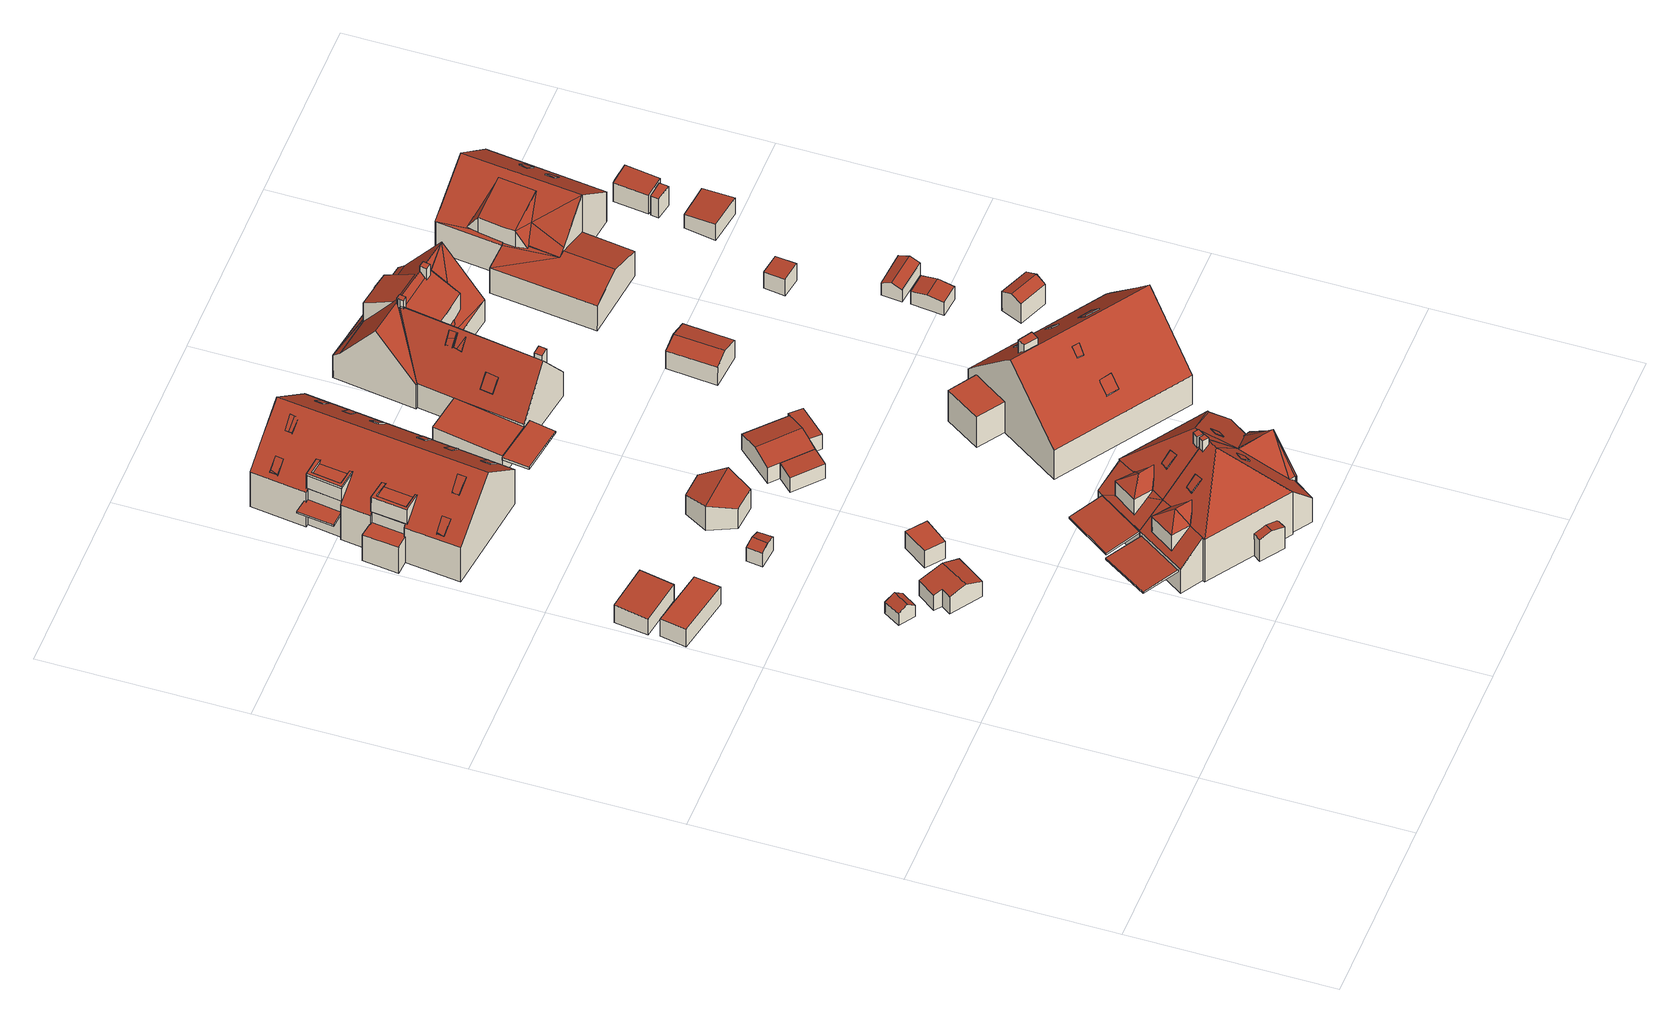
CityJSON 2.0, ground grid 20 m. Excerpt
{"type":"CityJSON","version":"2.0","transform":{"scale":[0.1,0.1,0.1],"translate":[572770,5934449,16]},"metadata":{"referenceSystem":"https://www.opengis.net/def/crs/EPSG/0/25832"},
"CityObjects":{
"building1":{"type":"Building","attributes":{"Grundfläche 2D":"15.848071","Grundhöhe NN":"16.950"},"geometry":[{"type":"Solid","lod":"3","boundaries":[[[[0,1,2,3]],[[4,5,3,2]],[[5,6,0,3]],[[6,7,1,0]],[[7,4,2,1]],[[7,6,5,4]]]],"semantics":{"surfaces":[{"type":"RoofSurface"},{"type":"WallSurface"},{"type":"GroundSurface"}],"values":[[0,1,1,1,1,2]]}}]},
"building2":{"type":"Building","attributes":{"Grundfläche 2D":"15.875428","Grundhöhe NN":"16.924"},"geometry":[{"type":"Solid","lod":"3","boundaries":[[[[8,9,10,11]],[[12,13,11,10]],[[13,14,8,11]],[[14,15,9,8]],[[15,12,10,9]],[[15,14,13,12]]]],"semantics":{"surfaces":[{"type":"RoofSurface"},{"type":"WallSurface"},{"type":"GroundSurface"}],"values":[[0,1,1,1,1,2]]}}]},
"building3":{"type":"Building","attributes":{"Grundfläche 2D":"3.452191","Grundhöhe NN":"17.316"},"geometry":[{"type":"Solid","lod":"3","boundaries":[[[[16,17,18,19]],[[20,17,16,21]],[[19,18,22,23]],[[21,16,19,23,24]],[[20,21,24,25]],[[22,18,17,20,25]],[[23,22,25,24]]]],"semantics":{"surfaces":[{"type":"RoofSurface"},{"type":"WallSurface"},{"type":"GroundSurface"}],"values":[[0,0,1,1,1,1,2]]}}]},
"building4":{"type":"Building","attributes":{"Grundfläche 2D":"13.428662","Grundhöhe NN":"17.280"},"geometry":[{"type":"Solid","lod":"3","boundaries":[[[[26,27,28,29]],[[30,31,32,27,26,33]],[[29,28,34,35]],[[33,26,29,35,36]],[[30,33,36,37]],[[31,30,37,38]],[[32,31,38,39]],[[34,28,27,32,39]],[[38,37,36,35,34,39]]]],"semantics":{"surfaces":[{"type":"RoofSurface"},{"type":"WallSurface"},{"type":"GroundSurface"}],"values":[[0,0,1,1,1,1,1,1,2]]}}]},
"building5":{"type":"Building","attributes":{"Grundfläche 2D":"3.346645","Grundhöhe NN":"17.059"},"geometry":[{"type":"Solid","lod":"3","boundaries":[[[[40,41,42,43]],[[44,40,43,45]],[[45,43,42,46,47]],[[44,45,47,48]],[[41,40,44,48,49]],[[42,41,49,46]],[[47,46,49,48]]]],"semantics":{"surfaces":[{"type":"RoofSurface"},{"type":"WallSurface"},{"type":"GroundSurface"}],"values":[[0,0,1,1,1,1,2]]}}]},
"building6":{"type":"Building","attributes":{"Grundfläche 2D":"6.547652","Grundhöhe NN":"17.466"},"geometry":[{"type":"Solid","lod":"3","boundaries":[[[[50,51,52,53]],[[54,55,53,52]],[[55,56,50,53]],[[56,57,51,50]],[[57,54,52,51]],[[57,56,55,54]]]],"semantics":{"surfaces":[{"type":"RoofSurface"},{"type":"WallSurface"},{"type":"GroundSurface"}],"values":[[0,1,1,1,1,2]]}}]},
"building7":{"type":"Building","attributes":{"Grundfläche 2D":"88.160303","Grundhöhe NN":"17.703"},"children":["building7-1","building7-2","building7-3","building7-4","building7-5","building7-6"],"geometry":[{"type":"Solid","lod":"3","boundaries":[[[[58,59,60,61,62,63,64,65]],[[66,62,61]],[[67,68,69,70,71,72,73]],[[74,75,71,70,69,68,76,62,66]],[[77,62,76]],[[63,62,77]],[[78,79,80,81]],[[82,79,78,83]],[[84,85,72,71,75,74,66,61,60,59,86,87]],[[67,73,72,85,88,89]],[[68,67,89,90]],[[76,68,90,91]],[[79,82,92,93,77,76,91,94,80]],[[63,77,93,95]],[[64,63,95,96]],[[65,64,96,97]],[[58,65,97,98]],[[59,58,98,86]],[[81,80,94,99]],[[83,78,81,99,100]],[[82,83,100,92]],[[98,97,96,95,93,92,100,99,94,91,90,89,88,85,84,87,86]]]],"semantics":{"surfaces":[{"type":"RoofSurface"},{"type":"WallSurface"},{"type":"GroundSurface"}],"values":[[0,0,0,0,0,0,0,0,1,1,1,1,1,1,1,1,1,1,1,1,1,2]]}}]},
"building7-1":{"type":"BuildingInstallation","parents":["building7"],"geometry":[{"type":"MultiSurface","lod":"3","boundaries":[[[101,102,103,104]],[[102,101,105,106]],[[104,103,107,108]],[[101,104,108,105]],[[103,102,106,107]]],"semantics":{"surfaces":[{"type":"RoofSurface"},{"type":"WallSurface"}],"values":[0,1,1,1,1]}}]},
"building7-2":{"type":"BuildingInstallation","parents":["building7"],"geometry":[{"type":"MultiSurface","lod":"3","boundaries":[[[109,110,111]],[[109,61,112,113]],[[110,109,113,114]],[[109,111,58,59]],[[59,60,61,109]],[[110,114,65]],[[65,58,111,110]]],"semantics":{"surfaces":[{"type":"RoofSurface"},{"type":"WallSurface"}],"values":[0,0,0,1,1,1,1]}}]},
"building7-3":{"type":"BuildingInstallation","parents":["building7"],"geometry":[{"type":"MultiSurface","lod":"3","boundaries":[[[115,116,117]],[[117,116,118]],[[116,115,119,120]],[[118,116,120,121]],[[115,117,122,123,69]],[[69,119,115]],[[124,125,118,121,70]],[[125,122,117,118]]],"semantics":{"surfaces":[{"type":"RoofSurface"},{"type":"WallSurface"}],"values":[0,0,0,0,1,1,1,1]}}]},
"building7-4":{"type":"BuildingInstallation","parents":["building7"],"geometry":[{"type":"MultiSurface","lod":"3","boundaries":[[[126,127,128,129]],[[75,130,129,128]],[[126,129,130,131]],[[131,74,127,126]],[[74,75,128,127]]],"semantics":{"surfaces":[{"type":"RoofSurface"},{"type":"WallSurface"}],"values":[0,1,1,1,1]}}]},
"building7-5":{"type":"BuildingInstallation","parents":["building7"],"geometry":[{"type":"MultiSurface","lod":"3","boundaries":[[[132,133,134,135]],[[133,132,136,137]],[[135,134,138,139]],[[132,135,139,136]],[[134,133,137,138]]],"semantics":{"surfaces":[{"type":"RoofSurface"},{"type":"WallSurface"}],"values":[0,1,1,1,1]}}]},
"building7-6":{"type":"BuildingInstallation","parents":["building7"],"geometry":[{"type":"MultiSurface","lod":"3","boundaries":[[[140,141,142,143]],[[144,145,143,142]],[[145,146,140,143]],[[146,147,141,140]],[[147,144,142,141]],[[147,146,145,144]]],"semantics":{"surfaces":[{"type":"RoofSurface"},{"type":"WallSurface"},{"type":"OuterCeilingSurface"}],"values":[0,1,1,1,1,2]}}]},
"building8":{"type":"Building","attributes":{"Grundfläche 2D":"219.483813","Grundhöhe NN":"16.782"},"children":["building8-1","building8-2","building8-3","building8-4","building8-5","building8-6","building8-7","building8-8","building8-9","building8-10","building8-11","building8-12","building8-13","building8-14","building8-15","building8-16","building8-17"],"geometry":[{"type":"Solid","lod":"3","boundaries":[[[[148,149,150,151,152,153,154,155,156,157,158,159]],[[159,160,161,148]],[[162,163,164,165,166,167,168,169]],[[160,159,158,170,171]],[[161,160,171,172]],[[149,148,161,172,173]],[[174,150,149,173,175,176]],[[177,151,150,174,176,175,178,179]],[[180,152,151,177,179,178,181,182]],[[183,153,152,180,182,181,184,185]],[[164,163,154,153,183,185,184,186]],[[154,163,162,155]],[[155,162,169,156]],[[156,169,168,157]],[[187,170,158,157,168,167]],[[165,164,186,188]],[[166,165,188,189]],[[167,166,189,187]],[[171,170,187,189,188,186,184,181,178,175,173,172]]]],"semantics":{"surfaces":[{"type":"RoofSurface"},{"type":"WallSurface"},{"type":"GroundSurface"}],"values":[[0,0,0,1,1,1,1,1,1,1,1,1,1,1,1,1,1,1,2]]}}]},
"building8-1":{"type":"BuildingInstallation","parents":["building8"],"geometry":[{"type":"MultiSurface","lod":"3","boundaries":[[[190,191,192,193]],[[193,192,194,195]],[[190,193,195,196]],[[191,190,196,197]],[[197,194,192,191]]],"semantics":{"surfaces":[{"type":"RoofSurface"},{"type":"WallSurface"}],"values":[0,1,1,1,1]}}]},
"building8-2":{"type":"BuildingInstallation","parents":["building8"],"geometry":[{"type":"MultiSurface","lod":"3","boundaries":[[[198,199,200,201]],[[202,203,204]],[[205,206,203,202,151,152]],[[152,207,205]]],"semantics":{"surfaces":[{"type":"RoofSurface"},{"type":"WallSurface"}],"values":[0,1,1,1]}}]},
"building8-3":{"type":"BuildingInstallation","parents":["building8"],"geometry":[{"type":"MultiSurface","lod":"3","boundaries":[[[208,209,210,211]],[[211,210,212,213]],[[208,211,213,214]],[[209,208,214,215]],[[210,209,215,212]]],"semantics":{"surfaces":[{"type":"RoofSurface"},{"type":"WallSurface"}],"values":[0,1,1,1,1]}}]},
"building8-4":{"type":"BuildingInstallation","parents":["building8"],"geometry":[{"type":"MultiSurface","lod":"3","boundaries":[[[216,217,218,219]],[[216,219,220,221]],[[219,218,222,220]],[[218,217,223,222]],[[217,216,221,223]]],"semantics":{"surfaces":[{"type":"RoofSurface"},{"type":"WallSurface"}],"values":[0,1,1,1,1]}}]},
"building8-5":{"type":"BuildingInstallation","parents":["building8"],"geometry":[{"type":"MultiSurface","lod":"3","boundaries":[[[224,225,226,227]],[[227,226,228,229]],[[224,227,229,230]],[[225,224,230,231]],[[226,225,231,228]]],"semantics":{"surfaces":[{"type":"RoofSurface"},{"type":"WallSurface"}],"values":[0,1,1,1,1]}}]},
"building8-6":{"type":"BuildingInstallation","parents":["building8"],"geometry":[{"type":"MultiSurface","lod":"3","boundaries":[[[232,233,234,235]],[[235,234,236,237]],[[232,235,237,238]],[[238,239,233,232]],[[239,236,234,233]]],"semantics":{"surfaces":[{"type":"RoofSurface"},{"type":"WallSurface"}],"values":[0,1,1,1,1]}}]},
"building8-7":{"type":"BuildingInstallation","parents":["building8"],"geometry":[{"type":"MultiSurface","lod":"3","boundaries":[[[240,241,242,243]],[[242,241,244,245]],[[241,240,246,244]],[[243,242,245,247]],[[240,243,247,246]]],"semantics":{"surfaces":[{"type":"RoofSurface"},{"type":"WallSurface"}],"values":[0,1,1,1,1]}}]},
"building8-8":{"type":"BuildingInstallation","parents":["building8"],"geometry":[{"type":"MultiSurface","lod":"3","boundaries":[[[248,249,250,251]],[[252,253,250,249]],[[251,250,253,254]],[[248,251,254,255]],[[255,252,249,248]]],"semantics":{"surfaces":[{"type":"RoofSurface"},{"type":"WallSurface"}],"values":[0,1,1,1,1]}}]},
"building8-9":{"type":"BuildingInstallation","parents":["building8"],"geometry":[{"type":"MultiSurface","lod":"3","boundaries":[[[256,257,258,259]],[[260,259,258]],[[260,261,256,259]],[[257,256,261,262]],[[257,262,258]]],"semantics":{"surfaces":[{"type":"RoofSurface"},{"type":"WallSurface"}],"values":[0,1,1,1,1]}}]},
"building8-10":{"type":"BuildingInstallation","parents":["building8"],"geometry":[{"type":"MultiSurface","lod":"3","boundaries":[[[263,264,265,266,267,268,269,270,271,272]],[[273,268,267,274]],[[275,270,269,268,273,155,156]],[[275,276,277,272,271,270]],[[277,278,263,272]],[[279,264,263,278,280]],[[265,264,279,281]],[[282,266,265,281,283]],[[282,274,267,266]]],"semantics":{"surfaces":[{"type":"RoofSurface"},{"type":"WallSurface"}],"values":[0,1,1,1,1,1,1,1,1]}}]},
"building8-11":{"type":"BuildingInstallation","parents":["building8"],"geometry":[{"type":"MultiSurface","lod":"3","boundaries":[[[284,285,286,287,288]],[[286,285,289,290]],[[287,286,290,291]],[[288,287,291,292]],[[292,289,285,284,288]]],"semantics":{"surfaces":[{"type":"RoofSurface"},{"type":"WallSurface"}],"values":[0,1,1,1,1]}}]},
"building8-12":{"type":"BuildingInstallation","parents":["building8"],"geometry":[{"type":"MultiSurface","lod":"3","boundaries":[[[283,281,279,280]]],"semantics":{"surfaces":[{"type":"RoofSurface"}],"values":[0]}}]},
"building8-13":{"type":"BuildingInstallation","parents":["building8"],"geometry":[{"type":"MultiSurface","lod":"3","boundaries":[[[293,294,295,296]],[[296,295,297,298]],[[293,296,298,299]],[[294,293,299,300]],[[295,294,300,297]]],"semantics":{"surfaces":[{"type":"RoofSurface"},{"type":"WallSurface"}],"values":[0,1,1,1,1]}}]},
"building8-14":{"type":"BuildingInstallation","parents":["building8"],"geometry":[{"type":"MultiSurface","lod":"3","boundaries":[[[301,302,303,304,305,306,307,308,309]],[[203,206,205,307,306,305]],[[310,204,203,305,304]],[[207,311,308,307,205]],[[311,312,309,308]],[[201,301,309,312,198]],[[302,301,201,200]],[[313,303,302,200,199]],[[313,310,304,303]]],"semantics":{"surfaces":[{"type":"RoofSurface"},{"type":"WallSurface"}],"values":[0,1,1,1,1,1,1,1,1]}}]},
"building8-15":{"type":"BuildingInstallation","parents":["building8"],"geometry":[{"type":"MultiSurface","lod":"3","boundaries":[[[314,315,316,317]],[[318,319,316,315]],[[319,320,317,316]],[[320,321,314,317]],[[321,318,315,314]],[[318,321,320,319]]],"semantics":{"surfaces":[{"type":"RoofSurface"},{"type":"WallSurface"},{"type":"OuterCeilingSurface"}],"values":[0,1,1,1,1,2]}}]},
"building8-16":{"type":"BuildingInstallation","parents":["building8"],"geometry":[{"type":"MultiSurface","lod":"3","boundaries":[[[322,323,324,325]],[[325,324,326,327]],[[322,325,327,328]],[[323,322,328,329]],[[323,329,326,324]],[[326,329,328,327]]],"semantics":{"surfaces":[{"type":"RoofSurface"},{"type":"WallSurface"},{"type":"OuterCeilingSurface"}],"values":[0,1,1,1,1,2]}}]},
"building8-17":{"type":"BuildingInstallation","parents":["building8"],"geometry":[{"type":"MultiSurface","lod":"3","boundaries":[[[330,331,183,180,177,174,332]],[[182,179,177,180]],[[185,182,180,183]],[[179,176,174,177]],[[176,333,332,174]],[[333,334,330,332]],[[334,335,331,330]],[[335,185,183,331]],[[179,182,185,335,334,333,176]]],"semantics":{"surfaces":[{"type":"RoofSurface"},{"type":"WallSurface"},{"type":"OuterCeilingSurface"}],"values":[0,1,1,1,1,1,1,1,2]}}]},
"building9":{"type":"Building","attributes":{"Grundfläche 2D":"18.945482","Grundhöhe NN":"16.860"},"geometry":[{"type":"Solid","lod":"3","boundaries":[[[[336,337,338,339]],[[340,341,338,337]],[[342,343,339,338]],[[343,344,336,339]],[[344,345,337,336]],[[345,346,340,337]],[[346,347,341,340]],[[347,342,338,341]],[[347,346,345,344,343,342]]]],"semantics":{"surfaces":[{"type":"RoofSurface"},{"type":"WallSurface"},{"type":"GroundSurface"}],"values":[[0,0,1,1,1,1,1,1,2]]}}]},
"building10":{"type":"Building","attributes":{"Grundfläche 2D":"88.991811","Grundhöhe NN":"17.354"},"children":["building10-1","building10-2","building10-3","building10-4","building10-5","building10-6"],"geometry":[{"type":"Solid","lod":"3","boundaries":[[[[348,349,350,351,352,61,60,59,353]],[[354,352,351]],[[355,352,354]],[[356,71,357,358,359,360,361,362]],[[359,358,357,71,66,352,355]],[[362,361,72,71,356]],[[61,352,66]],[[348,353,59,363,364]],[[349,348,364,365]],[[350,349,365,366]],[[351,350,366,367]],[[354,351,367,368]],[[355,354,368,369]],[[359,355,369,370]],[[360,359,370,371]],[[372,72,361,360,371,373,374]],[[363,59,60,61,66,71,72,372,374,373,375,376]],[[367,366,365,364,363,376,375,373,371,370,369,368]]]],"semantics":{"surfaces":[{"type":"RoofSurface"},{"type":"WallSurface"},{"type":"GroundSurface"}],"values":[[0,0,0,0,0,0,0,1,1,1,1,1,1,1,1,1,1,2]]}}]},
"building10-1":{"type":"BuildingInstallation","parents":["building10"],"geometry":[{"type":"MultiSurface","lod":"3","boundaries":[[[377,378,379,380]],[[380,379,381,382]],[[382,383,377,380]],[[378,377,383,384]],[[384,381,379,378]]],"semantics":{"surfaces":[{"type":"RoofSurface"},{"type":"WallSurface"}],"values":[0,1,1,1,1]}}]},
"building10-2":{"type":"BuildingInstallation","parents":["building10"],"geometry":[{"type":"MultiSurface","lod":"3","boundaries":[[[385,386,387,388]],[[388,387,389,390]],[[385,388,390,391]],[[386,385,391,392]],[[387,386,392,389]]],"semantics":{"surfaces":[{"type":"RoofSurface"},{"type":"WallSurface"}],"values":[0,1,1,1,1]}}]},
"building10-3":{"type":"BuildingInstallation","parents":["building10"],"geometry":[{"type":"MultiSurface","lod":"3","boundaries":[[[393,394,395]],[[396,395,394,397]],[[398,394,393,399,400,401,402]],[[394,398,403,397]],[[404,405,393,395]],[[406,400,399,393,405,356]],[[406,357,402,401,400]],[[358,362,404,395,396,397]]],"semantics":{"surfaces":[{"type":"RoofSurface"},{"type":"WallSurface"}],"values":[0,0,0,0,1,1,1,1]}}]},
"building10-4":{"type":"BuildingInstallation","parents":["building10"],"geometry":[{"type":"MultiSurface","lod":"3","boundaries":[[[407,408,409,410]],[[408,407,411,412]],[[409,408,412,413]],[[410,409,413,414]],[[407,410,414,411]]],"semantics":{"surfaces":[{"type":"RoofSurface"},{"type":"WallSurface"}],"values":[0,1,1,1,1]}}]},
"building10-5":{"type":"BuildingInstallation","parents":["building10"],"geometry":[{"type":"MultiSurface","lod":"3","boundaries":[[[415,416,417,61,418,109]],[[419,420,415]],[[421,416,415,420]],[[59,353,348,419,415,109]],[[348,349,420,419]],[[421,420,349]],[[61,60,59,109,418]]],"semantics":{"surfaces":[{"type":"RoofSurface"},{"type":"WallSurface"}],"values":[0,0,0,1,1,1,1]}}]},
"building10-6":{"type":"BuildingInstallation","parents":["building10"],"geometry":[{"type":"MultiSurface","lod":"3","boundaries":[[[422,423,372,424]],[[374,425,424,372]],[[425,426,422,424]],[[426,427,423,422]],[[427,374,372,423]],[[427,426,425,374]]],"semantics":{"surfaces":[{"type":"RoofSurface"},{"type":"WallSurface"},{"type":"OuterCeilingSurface"}],"values":[0,1,1,1,1,2]}}]},
"building11":{"type":"Building","attributes":{"Grundfläche 2D":"6.561845","Grundhöhe NN":"17.179"},"geometry":[{"type":"Solid","lod":"3","boundaries":[[[[428,429,430,431]],[[432,433,431,430]],[[433,434,428,431]],[[434,435,429,428]],[[435,432,430,429]],[[435,434,433,432]]]],"semantics":{"surfaces":[{"type":"RoofSurface"},{"type":"WallSurface"},{"type":"GroundSurface"}],"values":[[0,1,1,1,1,2]]}}]},
"building12":{"type":"Building","attributes":{"Grundfläche 2D":"27.344769","Grundhöhe NN":"16.984"},"children":["building12-1"],"geometry":[{"type":"Solid","lod":"3","boundaries":[[[[436,437,438,439]],[[438,440,441,439]],[[436,439,441,442]],[[442,443,437,436]],[[440,438,437,443]],[[443,442,441,440]]]],"semantics":{"surfaces":[{"type":"RoofSurface"},{"type":"WallSurface"},{"type":"GroundSurface"}],"values":[[0,1,1,1,1,2]]}}]},
"building12-1":{"type":"BuildingInstallation","parents":["building12"],"geometry":[{"type":"MultiSurface","lod":"3","boundaries":[[[444,445,446,447]],[[444,448,449,445]],[[446,445,449,450]],[[447,446,450,451]],[[444,447,451,448]],[[449,448,451,450]]],"semantics":{"surfaces":[{"type":"RoofSurface"},{"type":"WallSurface"},{"type":"OuterCeilingSurface"}],"values":[0,1,1,1,1,2]}}]},
"building13":{"type":"Building","attributes":{"Grundfläche 2D":"21.658729","Grundhöhe NN":"17.168"},"geometry":[{"type":"Solid","lod":"3","boundaries":[[[[452,453,454,455]],[[453,452,456,430,429]],[[456,452,455,457,458]],[[429,430,456,458,435]],[[454,453,429,435,459]],[[455,454,459,457]],[[435,458,457,459]]]],"semantics":{"surfaces":[{"type":"RoofSurface"},{"type":"WallSurface"},{"type":"GroundSurface"}],"values":[[0,0,1,1,1,1,2]]}}]},
"building14":{"type":"Building","attributes":{"Grundfläche 2D":"5.089634","Grundhöhe NN":"17.254"},"geometry":[{"type":"Solid","lod":"3","boundaries":[[[[460,461,462,463,464]],[[460,464,465,466]],[[461,460,466,467]],[[462,461,467,468]],[[464,463,462,468,469,465]],[[469,468,467,466,465]]]],"semantics":{"surfaces":[{"type":"RoofSurface"},{"type":"WallSurface"},{"type":"GroundSurface"}],"values":[[0,1,1,1,1,2]]}}]},
"building15":{"type":"Building","attributes":{"Grundfläche 2D":"197.861812","Grundhöhe NN":"17.394"},"children":["building15-1","building15-2","building15-3","building15-4","building15-5","building15-6"],"geometry":[{"type":"Solid","lod":"3","boundaries":[[[[470,471,472,473]],[[471,470,474,475,476,477,478,479]],[[480,481,482,483]],[[483,482,484,485]],[[480,483,485,486]],[[481,480,486,487]],[[476,475,474,470,473,488,489]],[[477,476,489,490]],[[481,487,491,472,471,479,478,477,490,484,482]],[[473,472,491,488]],[[486,485,484,490,489,488,491,487]]]],"semantics":{"surfaces":[{"type":"RoofSurface"},{"type":"WallSurface"},{"type":"GroundSurface"}],"values":[[0,0,0,1,1,1,1,1,1,1,2]]}}]},
"building15-1":{"type":"BuildingInstallation","parents":["building15"],"geometry":[{"type":"MultiSurface","lod":"3","boundaries":[[[492,493,494,495]],[[495,494,496,497]],[[492,495,497,498]],[[493,492,498,499]],[[494,493,499,496]]],"semantics":{"surfaces":[{"type":"RoofSurface"},{"type":"WallSurface"}],"values":[0,1,1,1,1]}}]},
"building15-2":{"type":"BuildingInstallation","parents":["building15"],"geometry":[{"type":"MultiSurface","lod":"3","boundaries":[[[500,501,502,503]],[[503,502,504,505]],[[500,503,505,506]],[[501,500,506,507]],[[502,501,507,504]]],"semantics":{"surfaces":[{"type":"RoofSurface"},{"type":"WallSurface"}],"values":[0,1,1,1,1]}}]},
"building15-3":{"type":"BuildingInstallation","parents":["building15"],"geometry":[{"type":"MultiSurface","lod":"3","boundaries":[[[508,509,510,511,512,513]],[[514,515,513,512]],[[516,509,508,513,515,517]],[[516,518,510,509]],[[514,512,511,510,518,519]]],"semantics":{"surfaces":[{"type":"RoofSurface"},{"type":"WallSurface"}],"values":[0,1,1,1,1]}}]},
"building15-4":{"type":"BuildingInstallation","parents":["building15"],"geometry":[{"type":"MultiSurface","lod":"3","boundaries":[[[520,521,522,523,524]],[[525,520,524,526,527]],[[525,528,521,520]],[[528,529,530,523,522,521]],[[530,526,524,523]]],"semantics":{"surfaces":[{"type":"RoofSurface"},{"type":"WallSurface"}],"values":[0,1,1,1,1]}}]},
"building15-5":{"type":"BuildingInstallation","parents":["building15"],"geometry":[{"type":"MultiSurface","lod":"3","boundaries":[[[531,532,533,534]],[[535,532,531,536,537,538]],[[535,539,533,532]],[[540,541,534,533,539,542]],[[541,536,531,534]]],"semantics":{"surfaces":[{"type":"RoofSurface"},{"type":"WallSurface"}],"values":[0,1,1,1,1]}}]},
"building15-6":{"type":"BuildingInstallation","parents":["building15"],"geometry":[{"type":"MultiSurface","lod":"3","boundaries":[[[543,544,545,546]],[[546,545,547,548]],[[543,546,548,549]],[[544,543,549,550]],[[545,544,550,547]]],"semantics":{"surfaces":[{"type":"RoofSurface"},{"type":"WallSurface"}],"values":[0,1,1,1,1]}}]},
"building16":{"type":"Building","attributes":{"Grundfläche 2D":"176.214707","Grundhöhe NN":"16.877"},"children":["building16-1","building16-2","building16-3","building16-4","building16-5","building16-6","building16-7"],"geometry":[{"type":"MultiSurface","lod":"3","boundaries":[[[551,552,553]],[[554,555,556,557,558,559,560,561,562,563,551,553,564]],[[565,560,559]],[[566,567,568,569,570,571,572,573,574,575]],[[576,575,574,573,577,578,579,580,581,582,583]],[[578,584,579]],[[583,582,585,586,587]],[[586,579,584]],[[586,584,587]],[[588,589,590,591,439,592,593]],[[594,581,595,596,597,598]],[[598,599,594]],[[597,600,598]],[[552,595,581]],[[552,581,553]],[[601,602,589,603,559,558,604,554,564,553,581,580,605]],[[603,606,559]],[[601,591,590]],[[600,607,562,561,608,603,589,588,593,609,610,598]],[[602,601,590,589]],[[598,610,599]],[[552,551,596,595]],[[606,603,608,561,560,565,559]],[[562,607,600,597,596,551,563]],[[567,566,575,576,583]],[[567,583,587,569,568]],[[587,584,578,571,570,569]],[[573,572,571,578,577]],[[609,593,592,611,612]],[[599,610,609,612,613]],[[594,599,613,614]],[[585,582,581,594,614,615]],[[586,585,615,616]],[[605,580,579,586,616,617]],[[591,601,605,617,618]],[[592,439,591,618,611]],[[611,618,617,616,615,614,613,612]]],"semantics":{"surfaces":[{"type":"RoofSurface"},{"type":"WallSurface"},{"type":"GroundSurface"}],"values":[0,0,0,0,0,0,0,0,0,0,0,0,0,0,0,0,0,0,0,0,1,1,1,1,1,1,1,1,1,1,1,1,1,1,1,1,2]}}]},
"building16-1":{"type":"BuildingInstallation","parents":["building16"],"geometry":[{"type":"MultiSurface","lod":"3","boundaries":[[[619,620,621,622]],[[623,622,621,555,554]],[[623,624,619,622]],[[557,556,620,619,624,558]],[[621,620,556,555]]],"semantics":{"surfaces":[{"type":"RoofSurface"},{"type":"WallSurface"}],"values":[0,1,1,1,1]}}]},
"building16-2":{"type":"BuildingInstallation","parents":["building16"],"geometry":[{"type":"MultiSurface","lod":"3","boundaries":[[[625,626,627,628,629]],[[630,631,632,627,626,625]],[[632,633,628,627]],[[633,634,629,628]],[[630,625,629,634]]],"semantics":{"surfaces":[{"type":"RoofSurface"},{"type":"WallSurface"}],"values":[0,1,1,1,1]}}]},
"building16-3":{"type":"BuildingInstallation","parents":["building16"],"geometry":[{"type":"MultiSurface","lod":"3","boundaries":[[[635,636,637,638,639,640,641,642,643]],[[603,638,637,636,644,588]],[[606,559,645,640,639,638,603]],[[645,646,641,640]],[[646,589,602,643,642,641]],[[635,643,602,590]],[[644,636,635,590]]],"semantics":{"surfaces":[{"type":"RoofSurface"},{"type":"WallSurface"}],"values":[0,1,1,1,1,1,1]}}]},
"building16-4":{"type":"BuildingInstallation","parents":["building16"],"geometry":[{"type":"MultiSurface","lod":"3","boundaries":[[[647,648,649,650,651]],[[652,653,651,650]],[[648,647,651,653,654]],[[654,655,649,648]],[[652,650,649,655]]],"semantics":{"surfaces":[{"type":"RoofSurface"},{"type":"WallSurface"}],"values":[0,1,1,1,1]}}]},
"building16-5":{"type":"BuildingInstallation","parents":["building16"],"geometry":[{"type":"MultiSurface","lod":"3","boundaries":[[[656,657,658,659]],[[659,658,660,661]],[[657,656,662,663]],[[658,657,663,660]],[[656,659,661,662]]],"semantics":{"surfaces":[{"type":"RoofSurface"},{"type":"WallSurface"}],"values":[0,1,1,1,1]}}]},
"building16-6":{"type":"BuildingInstallation","parents":["building16"],"geometry":[{"type":"MultiSurface","lod":"3","boundaries":[[[664,665,666,667]],[[666,665,668,669]],[[667,666,669,670]],[[664,667,670,671]],[[665,664,671,668]]],"semantics":{"surfaces":[{"type":"RoofSurface"},{"type":"WallSurface"}],"values":[0,1,1,1,1]}}]},
"building16-7":{"type":"BuildingInstallation","parents":["building16"],"geometry":[{"type":"MultiSurface","lod":"3","boundaries":[[[672,673,674,675]],[[676,677,672,675]],[[675,674,678,676]],[[673,672,677,679]],[[679,678,674,673]]],"semantics":{"surfaces":[{"type":"RoofSurface"},{"type":"WallSurface"}],"values":[0,1,1,1,1]}}]},
"building17":{"type":"Building","attributes":{"Grundfläche 2D":"18.039350","Grundhöhe NN":"17.337"},"geometry":[{"type":"Solid","lod":"3","boundaries":[[[[680,681,682,683]],[[684,681,680,685]],[[683,682,686,687]],[[685,680,683,687,688]],[[684,685,688,689]],[[686,682,681,684,689]],[[687,686,689,688]]]],"semantics":{"surfaces":[{"type":"RoofSurface"},{"type":"WallSurface"},{"type":"GroundSurface"}],"values":[[0,0,1,1,1,1,2]]}}]},
"building18":{"type":"Building","attributes":{"Grundfläche 2D":"7.241227","Grundhöhe NN":"17.536"},"geometry":[{"type":"Solid","lod":"3","boundaries":[[[[690,691,692,693]],[[694,690,693,695]],[[695,693,692,696,697]],[[694,695,697,698]],[[691,690,694,698,699]],[[692,691,699,696]],[[697,696,699,698]]]],"semantics":{"surfaces":[{"type":"RoofSurface"},{"type":"WallSurface"},{"type":"GroundSurface"}],"values":[[0,0,1,1,1,1,2]]}}]},
"building19":{"type":"Building","attributes":{"Grundfläche 2D":"6.555903","Grundhöhe NN":"17.529"},"geometry":[{"type":"Solid","lod":"3","boundaries":[[[[700,701,702,703]],[[704,701,700,705]],[[703,702,706,707]],[[705,700,703,707,708]],[[704,705,708,709]],[[706,702,701,704,709]],[[707,706,709,708]]]],"semantics":{"surfaces":[{"type":"RoofSurface"},{"type":"WallSurface"},{"type":"GroundSurface"}],"values":[[0,0,1,1,1,1,2]]}}]},
"building20":{"type":"Building","attributes":{"Grundfläche 2D":"4.584237","Grundhöhe NN":"17.413"},"geometry":[{"type":"Solid","lod":"3","boundaries":[[[[710,711,712,713]],[[714,715,713,712]],[[715,716,710,713]],[[716,717,711,710]],[[717,714,712,711]],[[717,716,715,714]]]],"semantics":{"surfaces":[{"type":"RoofSurface"},{"type":"WallSurface"},{"type":"GroundSurface"}],"values":[[0,1,1,1,1,2]]}}]},
"building21":{"type":"Building","attributes":{"Grundfläche 2D":"7.594300","Grundhöhe NN":"17.522"},"geometry":[{"type":"Solid","lod":"3","boundaries":[[[[718,719,720,721]],[[722,718,721,723]],[[723,721,720,724,725]],[[722,723,725,726]],[[719,718,722,726,727]],[[720,719,727,724]],[[725,724,727,726]]]],"semantics":{"surfaces":[{"type":"RoofSurface"},{"type":"WallSurface"},{"type":"GroundSurface"}],"values":[[0,0,1,1,1,1,2]]}}]},
"building22":{"type":"Building","attributes":{"Grundfläche 2D":"164.596823","Grundhöhe NN":"17.121"},"children":["building22-1","building22-2"],"geometry":[{"type":"Solid","lod":"3","boundaries":[[[[728,729,730,731,732]],[[730,733,731]],[[734,733,730,735,736]],[[728,732,737]],[[738,739,740,741]],[[742,743,737,732,731,733,740,739]],[[743,742,744,745,746]],[[747,748,744]],[[749,750,744,748,751,735]],[[748,747,752,753,754]],[[754,753,755,756,757]],[[758,733,734,736,748]],[[758,759,733]],[[733,759,740]],[[745,744,750]],[[736,751,748]],[[756,740,759,758,748,754,757]],[[728,737,743,746]],[[746,745,750,749,730,729,728]],[[749,735,730]],[[735,751,736]],[[738,741,760,761]],[[742,739,738,761,762]],[[744,742,762,763]],[[747,744,763,764]],[[752,747,764,765]],[[755,753,752,765,766]],[[756,755,766,767]],[[760,741,740,756,767]],[[760,767,766,765,764,763,762,761]]]],"semantics":{"surfaces":[{"type":"RoofSurface"},{"type":"WallSurface"},{"type":"GroundSurface"}],"values":[[0,0,0,0,0,0,0,0,0,0,0,0,0,0,1,1,1,1,1,1,1,1,1,1,1,1,1,1,1,2]]}}]},
"building22-1":{"type":"BuildingInstallation","parents":["building22"],"geometry":[{"type":"MultiSurface","lod":"3","boundaries":[[[768,769,770,771]],[[769,768,772,773]],[[774,772,768,771]],[[775,770,769,773]],[[775,774,771,770]]],"semantics":{"surfaces":[{"type":"RoofSurface"},{"type":"WallSurface"}],"values":[0,1,1,1,1]}}]},
"building22-2":{"type":"BuildingInstallation","parents":["building22"],"geometry":[{"type":"MultiSurface","lod":"3","boundaries":[[[776,777,778,779]],[[777,776,780,781]],[[778,777,781,782]],[[776,779,783,780]],[[779,778,782,783]]],"semantics":{"surfaces":[{"type":"RoofSurface"},{"type":"WallSurface"}],"values":[0,1,1,1,1]}}]},
"building23":{"type":"Building","attributes":{"Grundfläche 2D":"11.158794","Grundhöhe NN":"17.369"},"geometry":[{"type":"Solid","lod":"3","boundaries":[[[[784,785,786,787]],[[788,789,787,786]],[[789,790,784,787]],[[790,791,785,784]],[[791,788,786,785]],[[791,790,789,788]]]],"semantics":{"surfaces":[{"type":"RoofSurface"},{"type":"WallSurface"},{"type":"GroundSurface"}],"values":[[0,1,1,1,1,2]]}}]},
"building24":{"type":"Building","attributes":{"Grundfläche 2D":"1.529460","Grundhöhe NN":"17.021"},"geometry":[{"type":"Solid","lod":"3","boundaries":[[[[792,793,794,795]],[[796,797,795,794]],[[797,798,792,795]],[[798,799,793,792]],[[799,796,794,793]],[[799,798,797,796]]]],"semantics":{"surfaces":[{"type":"RoofSurface"},{"type":"WallSurface"},{"type":"GroundSurface"}],"values":[[0,1,1,1,1,2]]}}]},
"building25":{"type":"Building","attributes":{"Grundfläche 2D":"7.701207","Grundhöhe NN":"17.289"},"geometry":[{"type":"Solid","lod":"3","boundaries":[[[[800,801,802,803,804,805]],[[802,801,800,806,807]],[[803,802,807,808]],[[809,805,804,803,808]],[[800,805,809,806]],[[807,806,809,808]]]],"semantics":{"surfaces":[{"type":"RoofSurface"},{"type":"WallSurface"},{"type":"GroundSurface"}],"values":[[0,1,1,1,1,2]]}}]}
},
"vertices":[
[59,460,31],[64,486,30],[6,497,30],[1,471,31],[6,497,9],[1,471,9],[59,460,9],[64,486,9],
[8,540,31],[4,507,28],[51,500,28],[55,533,31],[51,500,9],[55,533,9],[8,540,9],[4,507,9],
[101,315,33],[91,300,33],[98,295,27],[108,310,27],[83,305,27],[93,321,27],[98,295,13],[108,310,13],[93,321,13],[83,305,13],
[144,286,38],[126,258,38],[140,248,32],[159,276,32],[110,282,32],[117,277,34],[111,268,34],[123,300,32],[140,248,13],[159,276,13],[123,300,13],[110,282,13],[117,277,13],[111,268,13],
[122,439,32],[134,438,28],[135,453,28],[124,454,32],[112,440,28],[114,456,28],[135,453,11],[114,456,11],[112,440,11],[134,438,11],
[154,306,36],[171,293,36],[189,316,36],[171,330,36],[189,316,15],[171,330,15],[154,306,15],[171,293,15],
[332,27,45],[350,55,44],[328,69,70],[318,76,83],[282,83,117],[297,20,70],[316,7,47],[331,28,47],[289,95,117],[197,86,47],[218,73,70],[228,88,70],[244,111,70],[250,121,70],[229,135,47],[199,89,47],[288,96,115],[283,99,109],[217,71,70],[296,18,70],[267,27,47],[272,34,47],[261,41,44],[256,34,44],[283,27,44],[278,19,44],[250,121,17],[229,135,17],[350,55,17],[283,99,17],[199,89,17],[197,86,17],[218,73,17],[217,71,17],[283,27,17],[296,18,17],[261,41,17],[297,20,17],[316,7,17],[331,28,17],[332,27,17],[256,34,17],[278,19,17],
[264,96,97],[256,101,87],[251,95,87],[260,89,97],[264,96,96],[256,101,86],[251,95,86],[260,89,96],
[350,55,83],[331,28,52],[332,27,52],[321,58,70],[326,32,53],[326,31,52],
[228,88,71],[231,103,83],[211,99,71],[227,123,71],[237,90,77],[246,93,83],[244,111,71],[211,99,52],[213,98,54],[239,114,66],[227,123,52],
[285,91,123],[288,96,123],[283,99,123],[280,95,123],[280,95,109],[285,91,115],
[308,66,87],[301,71,96],[296,65,96],[304,60,87],[308,66,86],[301,71,95],[296,65,95],[304,60,86],
[167,110,40],[199,89,43],[228,132,43],[195,154,40],[228,132,41],[195,154,38],[167,110,38],[199,89,41],
[88,878,96],[36,884,51],[29,830,51],[32,830,53],[27,797,53],[25,797,51],[21,768,51],[24,768,53],[20,736,53],[17,736,51],[11,682,51],[63,675,96],[115,669,51],[141,871,51],[24,768,40],[21,768,40],[21,769,40],[7,771,40],[3,736,40],[17,735,40],[17,736,40],[20,736,40],[11,682,8],[115,669,8],[141,871,8],[36,884,8],[29,830,40],[29,830,8],[29,830,38],[32,830,40],[32,830,8],[32,830,38],[27,797,40],[27,797,8],[27,797,38],[25,797,40],[25,797,8],[25,797,38],[21,769,8],[17,735,8],[7,771,8],[3,736,8],
[66,856,80],[77,854,89],[78,862,90],[67,863,80],[78,862,89],[67,863,79],[66,856,79],[77,854,88],
[47,797,69],[51,825,69],[35,827,69],[31,799,69],[32,831,53],[32,831,69],[51,829,69],[27,797,69],[32,830,69],[47,794,69],
[132,827,55],[120,829,64],[119,821,64],[131,820,55],[119,821,63],[131,820,54],[132,827,54],[120,829,63],
[29,705,65],[17,706,54],[16,699,54],[28,697,65],[28,697,64],[29,705,64],[16,699,53],[17,706,53],
[103,696,65],[102,687,65],[114,685,54],[116,694,54],[114,685,53],[116,694,53],[103,696,64],[102,687,64],
[117,803,64],[116,794,65],[128,792,54],[129,801,54],[128,792,53],[129,801,53],[117,803,63],[116,794,64],
[134,846,55],[135,854,55],[124,856,64],[123,848,64],[135,854,54],[124,856,63],[134,846,54],[123,848,63],
[123,756,55],[112,758,64],[111,750,64],[122,748,55],[112,758,63],[111,750,63],[122,748,54],[123,756,54],
[107,724,64],[119,722,55],[120,730,54],[108,731,64],[108,731,63],[107,724,63],[119,722,54],
[40,734,71],[23,736,71],[27,765,71],[44,762,71],[44,766,71],[24,769,71],[24,768,71],[20,734,71],[21,734,71],[40,732,71],[24,769,53],[44,766,70],[20,734,53],[21,734,54],[40,732,70],[40,734,70],[23,736,69],[39,734,69],[27,765,69],[44,762,70],[43,763,69],
[45,700,79],[45,695,79],[57,693,90],[58,701,90],[46,702,79],[45,695,78],[57,693,89],[58,701,89],[46,702,78],
[49,865,65],[38,867,55],[37,859,55],[48,858,65],[37,859,54],[48,858,64],[49,865,64],[38,867,54],
[31,799,71],[35,827,71],[52,825,71],[52,829,71],[32,831,71],[32,830,71],[27,797,71],[48,794,71],[48,797,71],[52,829,70],[48,794,70],[48,797,70],[52,825,70],
[132,755,37],[126,756,37],[123,729,37],[128,728,37],[126,756,35],[123,729,35],[128,728,35],[132,755,35],
[141,831,37],[136,832,37],[130,790,37],[135,789,37],[130,790,35],[135,789,35],[141,831,35],[136,832,35],
[15,834,40],[10,798,40],[29,832,40],[29,832,38],[15,834,38],[10,798,38],
[177,474,33],[190,499,39],[139,502,39],[151,476,33],[178,523,33],[152,525,33],[139,502,9],[151,476,9],[177,474,9],[190,499,9],[178,523,9],[152,525,9],
[369,83,45],[367,84,48],[382,105,47],[363,118,70],[298,108,117],[353,60,44],[364,120,70],[284,173,70],[253,136,65],[258,133,70],[272,155,70],[283,172,70],[263,185,47],[259,180,47],[257,167,53],[350,55,14],[369,83,14],[367,84,14],[382,105,14],[363,118,14],[364,120,14],[284,173,14],[283,172,14],[263,185,14],[229,135,46],[229,135,14],[229,135,44],[250,121,14],[283,99,14],
[292,103,123],[287,106,123],[283,101,123],[288,97,123],[283,101,109],[288,97,115],[292,103,115],[287,106,109],
[324,91,87],[328,97,87],[321,102,96],[317,96,96],[321,102,95],[317,96,95],[324,91,86],[328,97,86],
[241,144,71],[261,147,83],[257,167,71],[272,155,71],[273,155,71],[275,138,83],[253,136,71],[257,133,71],[258,133,72],[266,135,76],[273,154,71],[257,167,52],[241,144,52],[257,133,70],
[280,119,97],[284,126,97],[276,131,87],[271,125,87],[280,119,96],[284,126,96],[276,131,86],[271,125,86],
[353,60,77],[361,86,53],[336,80,70],[328,69,83],[369,83,52],[367,84,52],[363,86,52],
[230,200,41],[199,155,41],[259,180,46],[259,180,44],[230,200,39],[199,155,39],
[230,424,30],[243,438,31],[217,461,31],[204,447,30],[217,461,12],[204,447,12],[230,424,12],[243,438,12],
[151,757,39],[141,689,36],[180,683,36],[190,751,39],[180,683,10],[190,751,10],[151,757,10],[141,689,10],
[189,681,36],[139,689,36],[136,663,35],[185,656,35],[189,681,33],[139,689,33],[136,663,33],[185,656,33],
[223,486,37],[258,455,37],[274,472,31],[239,504,31],[208,469,31],[239,504,12],[208,469,12],[274,472,12],
[262,438,31],[286,464,31],[275,474,32],[274,472,32],[251,448,32],[251,448,13],[262,438,13],[286,464,13],[275,474,13],[274,472,13],
[452,204,112],[327,288,112],[293,236,50],[418,153,50],[460,217,97],[482,250,58],[486,256,50],[361,339,50],[355,329,62],[332,295,104],[307,312,52],[332,295,52],[355,329,52],[329,346,52],[355,329,14],[329,346,14],[307,312,14],[332,295,14],[418,153,14],[486,256,14],[361,339,14],[293,236,14],
[415,287,65],[410,280,74],[416,275,74],[421,283,65],[416,275,73],[421,283,64],[415,287,64],[410,280,73],
[369,246,102],[365,240,94],[370,236,94],[375,242,102],[370,236,93],[375,242,101],[369,246,101],[365,240,93],
[381,301,72],[379,297,77],[391,289,77],[391,290,76],[396,297,67],[384,305,67],[396,297,66],[384,305,66],[379,297,76],[381,301,71],[391,289,76],[391,290,75],
[425,248,92],[413,256,92],[408,248,101],[407,247,103],[419,239,103],[425,248,91],[419,239,102],[420,241,99],[413,256,91],[408,248,100],[407,247,102],
[347,288,117],[343,281,117],[355,273,117],[360,280,117],[343,281,109],[347,288,101],[346,286,103],[345,285,105],[355,273,109],[359,278,102],[360,280,101],[357,276,106],
[374,212,76],[363,219,75],[357,210,65],[368,203,65],[357,210,64],[368,203,64],[374,212,75],[363,219,74],
[286,779,66],[290,807,82],[289,807,82],[284,808,82],[284,806,81],[278,807,81],[279,808,82],[279,809,82],[240,814,82],[240,812,81],[244,797,72],[247,784,66],[260,782,66],[287,808,82],[240,813,81],[282,825,78],[286,849,65],[269,852,65],[268,852,65],[267,852,65],[248,855,65],[246,842,72],[243,825,82],[247,824,82],[281,819,81],[282,825,73],[246,842,59],[248,855,42],[205,861,42],[199,826,88],[319,808,88],[324,843,42],[286,849,42],[267,852,42],[325,850,36],[206,868,36],[268,852,42],[236,813,86],[236,818,86],[235,817,85],[196,787,39],[180,683,39],[215,678,86],[313,766,36],[287,789,58],[286,779,46],[273,780,45],[267,777,39],[267,773,35],[263,782,45],[195,787,39],[235,818,85],[240,813,80],[281,809,82],[194,787,39],[240,814,81],[260,782,49],[240,812,79],[251,672,39],[267,773,39],[180,683,9],[251,672,9],[267,773,9],[313,766,9],[325,850,9],[206,868,9],[194,787,9],[196,787,9],
[279,814,95],[278,807,95],[284,806,95],[285,813,95],[285,813,88],[279,814,88],
[217,687,91],[216,680,91],[216,679,91],[225,678,91],[226,686,91],[217,687,85],[216,680,85],[216,679,85],[225,678,74],[226,686,74],
[235,817,95],[235,813,95],[236,813,95],[240,813,95],[240,814,95],[241,819,95],[236,820,95],[236,818,95],[235,818,95],[235,813,85],[241,819,88],[236,820,88],
[242,728,62],[250,727,52],[252,738,52],[243,740,64],[240,728,65],[243,740,63],[240,728,64],[250,727,51],[252,738,51],
[217,762,72],[225,761,83],[226,768,83],[218,769,72],[226,768,82],[218,769,71],[217,762,71],[225,761,82],
[225,760,83],[217,761,72],[215,753,72],[224,752,83],[217,761,71],[215,753,71],[224,752,82],[225,760,82],
[205,727,65],[196,729,52],[194,717,52],[203,715,64],[203,715,63],[205,727,64],[194,717,51],[196,729,51],
[325,597,40],[321,548,40],[340,546,35],[344,595,35],[304,549,35],[308,598,35],[340,546,13],[344,595,13],[308,598,13],[304,549,13],
[464,335,44],[460,325,39],[489,313,39],[494,323,44],[469,346,39],[498,334,39],[489,313,15],[498,334,15],[469,346,15],[460,325,15],
[469,405,34],[448,407,34],[447,391,31],[468,389,31],[450,423,31],[471,421,31],[447,391,15],[468,389,15],[471,421,15],[450,423,15],
[427,550,34],[424,529,35],[445,526,35],[448,547,34],[445,526,14],[448,547,14],[427,550,14],[424,529,14],
[451,441,34],[450,431,30],[486,427,30],[487,437,34],[452,451,30],[488,448,30],[486,427,15],[488,448,15],[452,451,15],[450,431,15],
[375,794,69],[371,770,69],[370,758,69],[410,753,82],[414,789,82],[388,750,65],[376,748,55],[371,747,50],[373,747,52],[377,805,51],[474,822,48],[426,828,88],[413,712,88],[460,706,48],[377,834,48],[376,801,51],[369,770,48],[371,770,50],[375,794,50],[345,773,42],[369,717,51],[370,758,49],[371,770,49],[373,747,51],[333,670,42],[370,666,53],[376,716,53],[406,661,42],[413,712,42],[412,712,42],[376,716,57],[412,712,88],[460,706,11],[474,822,11],[377,834,11],[369,770,11],[345,773,11],[333,670,11],[406,661,11],[413,712,11],
[461,782,56],[451,783,65],[449,775,65],[460,773,56],[461,782,55],[451,783,64],[460,773,55],[449,775,64],
[447,758,65],[446,749,65],[456,748,56],[457,757,56],[447,758,64],[446,749,64],[456,748,55],[457,757,55],
[507,635,31],[472,639,31],[467,608,34],[503,603,34],[467,608,14],[503,603,14],[507,635,14],[472,639,14],
[480,665,34],[497,662,34],[498,671,34],[481,673,34],[498,671,10],[481,673,10],[480,665,10],[497,662,10],
[479,674,36],[498,671,38],[500,671,38],[505,705,38],[486,708,36],[483,708,36],[479,674,13],[500,671,13],[505,705,13],[483,708,13]
]}
